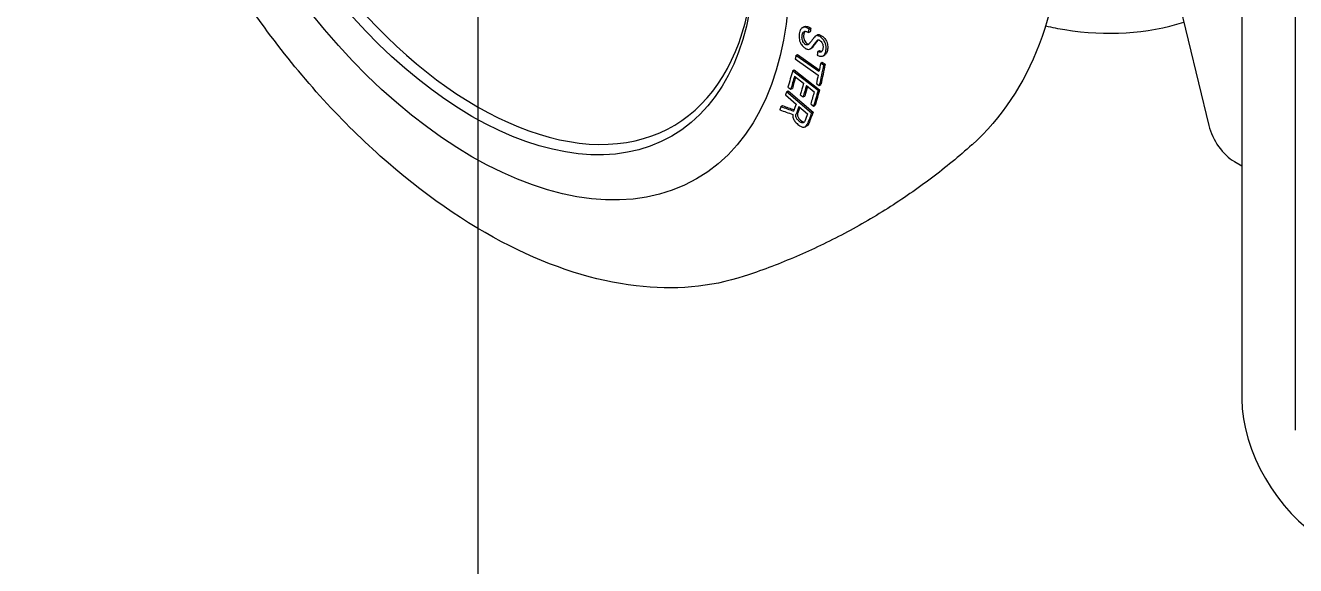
# Model space of a CAD drawing. Header units: millimetres. Extents: x 36 to 2484, y 36 to 1746.
# Drawn here: x 1602.6 to 1769.6, y 1218.1 to 1289.1 of the extents above; entities that cross this region are included whole.
import ezdxf

# ---------------------------------------------------------------- set-up
doc = ezdxf.new("R2010")
doc.units = ezdxf.units.MM
doc.header["$LTSCALE"] = 6
doc.layers.add('가는실선_A4', color=7, linetype='Continuous', lineweight=5)
doc.layers.add('굵은실선_A3', color=7, linetype='Continuous', lineweight=18)
doc.styles.add('치수문자_A3(2.5)', font='')
doc.styles.get('치수문자_A3(2.5)').set_extended_font_data('GulimChe')
doc.dimstyles.new('치수_A3(2.5)', dxfattribs={"dimscale": 6, "dimtxt": 2.5, "dimasz": 2.5, "dimexe": 1.5, "dimexo": 1, "dimgap": 0.5, "dimtad": 1, "dimtoh": 1, "dimdec": 1, "dimrnd": 1e-08, "dimdsep": 46, "dimtxsty": '치수문자_A3(2.5)', "dimcen": 0.09, "dimdle": 10, "dimclrd": 8, "dimclre": 8, "dimclrt": 7, "dimadec": 1, "dimazin": 2, "dimtfac": 0.8, "dimtmove": 0, "dimatfit": 3, "dimfxl": 1, "dimtolj": 1, "dimtzin": 0, "dimlwd": -1, "dimlwe": -1, "dimarcsym": 0})

# ---------------------------------------------------------------- blocks, each defined once
blk = doc.blocks.new('*D25')
at = {"layer": 'Defpoints', "color": 0, "transparency": 16777216}
for p in [(1559.17, 1344.63), (1559.17, 869.63), (1662.12, 869.63)]:
    blk.add_point(p, dxfattribs=at)
at = {"layer": '가는실선_A4', "color": 8, "transparency": 16777216}
for p, q in [((1565.17, 1344.63), (1671.12, 1344.63)), ((1662.12, 1329.63), (1662.12, 884.63)), ((1565.17, 869.63), (1671.12, 869.63))]:
    blk.add_line(p, q, dxfattribs=at)
for points in [[(1659.62, 1329.63), (1664.62, 1329.63), (1662.12, 1344.63)], [(1659.62, 884.63), (1664.62, 884.63), (1662.12, 869.63)]]:
    blk.add_solid(points, dxfattribs=at)
at = {"layer": '가는실선_A4', "color": 7, "transparency": 16777216, "insert": (1651.42, 1107.13), "char_height": 15, "attachment_point": 5, "rotation": 90, "style": '치수문자_A3(2.5)'}
blk.add_mtext('\\A1;475', dxfattribs=at)

msp = doc.modelspace()

# ---------------------------------------------------------------- linework, layer by layer
at = {"layer": '굵은실선_A3'}
for p, q in [((1762.531, 1378.773), (1762.531, 1239.969)), ((1769.602, 1235.886), (1769.602, 1374.691)), ((1737.782, 1360.402), (1758.202, 1275.971)), ((1704.762, 1288.809), (1704.975, 1288.932)), ((1705.596, 1288.164), (1705.809, 1288.287)), ((1705.66, 1288.641), (1705.873, 1288.764)), ((1706.514, 1287.729), (1706.727, 1287.852)), ((1705.813, 1286.034), (1706.026, 1286.157)), ((1705.963, 1286.177), (1706.176, 1286.3)), ((1706.567, 1286.964), (1706.78, 1287.087)), ((1706.791, 1285.698), (1707.004, 1285.821)), ((1703.84, 1284.729), (1706.854, 1282.596)), ((1703.934, 1285.182), (1704.146, 1285.305)), ((1706.948, 1283.049), (1703.934, 1285.182)), ((1704.146, 1285.305), (1706.997, 1283.288)), ((1707.18, 1284.172), (1707.393, 1284.295)), ((1707.557, 1283.906), (1707.18, 1284.172)), ((1707.393, 1284.295), (1707.77, 1284.029)), ((1707.511, 1285.129), (1707.724, 1285.252)), ((1707.557, 1283.906), (1707.77, 1284.029)), ((1703.489, 1283.149), (1703.701, 1283.272)), ((1706.829, 1280.542), (1703.489, 1283.149)), ((1703.701, 1283.272), (1707.042, 1280.665)), ((1703.737, 1282.431), (1704.928, 1281.501)), ((1702.878, 1281.008), (1703.249, 1280.719)), ((1703.249, 1280.719), (1703.462, 1280.841)), ((1705.299, 1281.211), (1706.335, 1280.403)), ((1706.625, 1281.472), (1707.001, 1281.205)), ((1706.829, 1280.542), (1707.042, 1280.665)), ((1707.001, 1281.205), (1707.214, 1281.328)), ((1702.541, 1279.976), (1703.958, 1278.76)), ((1702.693, 1280.377), (1702.906, 1280.5)), ((1705.967, 1277.568), (1702.693, 1280.377)), ((1702.906, 1280.5), (1706.18, 1277.691)), ((1704.498, 1279.992), (1704.869, 1279.703)), ((1704.869, 1279.703), (1705.082, 1279.826)), ((1701.962, 1278.442), (1702.174, 1278.565)), ((1704.321, 1278.448), (1705.451, 1277.479)), ((1705.873, 1278.784), (1706.244, 1278.494)), ((1705.967, 1277.568), (1706.18, 1277.691)), ((1706.244, 1278.494), (1706.457, 1278.617)), ((1705.181, 1275.807), (1705.394, 1275.93)), ((1761.565, 1271.208), (1762.531, 1270.65))]:
    msp.add_line(p, q, dxfattribs=at)
for major_axis in [(-29.5, 51.095), (-26.25, 45.466)]:
    msp.add_ellipse((1661.348, 1320.024), major_axis=major_axis, ratio=0.5773503, dxfattribs=at)
for centre, major_axis, ratio, start_param, end_param in [((1662.054, 1320.432), (-25.724, 44.555), 0.5773503, 5.4515554, 10.2564079), ((4568.138, -3067.411), (-2861.643, 4355.128), 0.008748, 6.2809693, 6.2871286), ((4568.351, -3067.289), (-2861.644, 4355.129), 0.008748, 6.2809693, 6.2826797), ((2237.174, 1588.975), (-476.417, -579.142), 0.4447884, 5.5801306, 5.5822274), ((2241.456, 1590.964), (479.926, 583.407), 0.4447884, 2.4385568, 2.4435643), ((2241.669, 1591.086), (-479.926, -583.407), 0.4447884, 5.5801494, 5.585157), ((2200.974, 1569.51), (-472.093, -522.207), 0.3983719, 5.6001598, 5.604669), ((2205.383, 1571.551), (475.923, 526.443), 0.3983719, 2.4594792, 2.4630576), ((2205.596, 1571.674), (-475.923, -526.443), 0.3983719, 5.6015653, 5.6046502), ((2237.174, 1588.976), (-476.418, -579.142), 0.4447884, 5.5830747, 5.5851758), ((2219.518, 1578.094), (-488.198, -540.021), 0.3983719, 5.6011037, 5.6041763), ((2223.929, 1580.137), (492.03, 544.26), 0.3983719, 2.4595206, 2.4625693), ((2224.142, 1580.26), (-492.03, -544.26), 0.3983719, 5.6015906, 5.604162), ((2240.672, 1587.894), (506.574, 560.349), 0.3983719, 2.4587153, 2.4627346), ((2240.884, 1588.017), (-506.574, -560.349), 0.3983719, 5.6003079, 5.6043273), ((2236.25, 1585.845), (-502.733, -556.1), 0.3983719, 5.6011393, 5.6043425), ((3653.629, 2561.247), (2972.528, 347.748), 0.4886088, 3.9403753, 3.9411441), ((3849.412, 2696.993), (-3279.956, -342.398), 0.4992028, 0.8060929, 0.8067578), ((3849.625, 2697.116), (3279.956, 342.398), 0.4992028, 3.9476856, 3.9482915), ((2217.4, 1574.706), (-511.407, -515.944), 0.3487012, 5.6181416, 5.6201204), ((2221.801, 1576.725), (515.427, 519.999), 0.3487012, 2.4765596, 2.4787881), ((2222.014, 1576.848), (-515.427, -519.999), 0.3487012, 5.6186512, 5.6203807), ((2235.48, 1583.001), (-527.92, -532.603), 0.3487012, 5.6181844, 5.6202461), ((2239.94, 1585.054), (531.998, 536.717), 0.3487012, 2.4757619, 2.4788306), ((2240.153, 1585.177), (-531.998, -536.717), 0.3487012, 5.6173545, 5.6204233), ((1761.565, 1275.29), (-2.5, 4.33), 0.5773503, 1.0992633, 2.3561945), ((1773.138, 1233.845), (7.5, -12.99), 0.5773503, 3.9269908, 5.4977871)]:
    msp.add_ellipse(centre, major_axis=major_axis, ratio=ratio, start_param=start_param, end_param=end_param, dxfattribs=at)
for points, knots in [([(1697.136, 1256.135), (1692.705, 1254.673), (1687.865, 1254.278), (1677.462, 1255.505), (1671.863, 1257.314), (1660.51, 1263.04), (1654.757, 1267.06), (1643.841, 1276.82), (1638.68, 1282.561), (1629.454, 1295.153), (1625.385, 1301.996), (1618.709, 1316.133), (1616.103, 1323.425), (1612.623, 1337.794), (1611.755, 1344.869), (1611.942, 1358.133), (1612.999, 1364.326), (1617.08, 1374.982), (1620.047, 1379.51), (1623.905, 1382.956), (1623.908, 1382.959), (1623.912, 1382.962)], [4.0464087, 4.0464087, 4.0464087, 4.0464087, 4.3337544, 4.3337544, 4.649286, 4.649286, 4.9801187, 4.9801187, 5.3108723, 5.3108723, 5.6399273, 5.6399273, 5.9688599, 5.9688599, 6.299326, 6.299326, 6.6306331, 6.6306331, 6.9488756, 6.9488756, 6.9491656, 6.9491656, 6.9491656, 6.9491656]), ([(1719.52, 1363.821), (1723.065, 1358.585), (1726.237, 1353.022), (1732.271, 1340.245), (1734.877, 1332.953), (1738.357, 1318.584), (1739.224, 1311.509), (1739.037, 1298.245), (1737.981, 1292.052), (1733.9, 1281.396), (1730.933, 1276.868), (1727.075, 1273.422), (1727.071, 1273.419), (1727.068, 1273.416)], [2.2325812, 2.2325812, 2.2325812, 2.2325812, 2.4983347, 2.4983347, 2.8272672, 2.8272672, 3.1577334, 3.1577334, 3.4890405, 3.4890405, 3.8072829, 3.8072829, 3.807573, 3.807573, 3.807573, 3.807573]), ([(1705.66, 1288.641), (1705.567, 1288.7), (1705.473, 1288.752), (1705.38, 1288.793), (1705.297, 1288.829), (1705.215, 1288.856), (1705.136, 1288.87), (1705.035, 1288.888), (1704.944, 1288.884), (1704.862, 1288.855)], [-0.11006772, -0.11006772, -0.11006772, -0.11006772, -0.07351341, -0.07351341, -0.07351341, -0.04110337, -0.04110337, -0.04110337, 0, 0, 0, 0]), ([(1705.075, 1288.978), (1705.156, 1289.006), (1705.248, 1289.011), (1705.347, 1288.993), (1705.427, 1288.979), (1705.51, 1288.952), (1705.593, 1288.916), (1705.686, 1288.875), (1705.78, 1288.823), (1705.873, 1288.764)], [0, 0, 0, 0, 0.04090161, 0.04090161, 0.04090161, 0.07356222, 0.07356222, 0.07356222, 0.11006343, 0.11006343, 0.11006343, 0.11006343]), ([(1736.745, 1289.044), (1737.589, 1288.858), (1738.431, 1288.697), (1744.722, 1287.696), (1750.06, 1287.982), (1754.919, 1289.546)], [8.15307897, 8.15307897, 8.15307897, 8.15307897, 8.20142944, 8.20142944, 8.51566358, 8.51566358, 8.51566358, 8.51566358]), ([(1704.36, 1288.026), (1704.345, 1287.912), (1704.335, 1287.791), (1704.335, 1287.64), (1704.336, 1287.612), (1704.341, 1287.478), (1704.352, 1287.366), (1704.38, 1287.231), (1704.385, 1287.209), (1704.42, 1287.064), (1704.464, 1286.94), (1704.527, 1286.818)], [-0.14411741, -0.14411741, -0.14411741, -0.14411741, -0.0984945, -0.0984945, -0.08824321, -0.08824321, -0.04940168, -0.04940168, -0.04181436, -0.04181436, 0, 0, 0, 0]), ([(1704.862, 1288.855), (1704.793, 1288.831), (1704.731, 1288.795), (1704.676, 1288.749), (1704.619, 1288.701), (1704.571, 1288.642), (1704.531, 1288.575), (1704.489, 1288.506), (1704.456, 1288.429), (1704.429, 1288.346), (1704.397, 1288.246), (1704.375, 1288.137), (1704.36, 1288.026)], [-0.15218312, -0.15218312, -0.15218312, -0.15218312, -0.11756273, -0.11756273, -0.11756273, -0.08159992, -0.08159992, -0.08159992, -0.04459048, -0.04459048, -0.04459048, 0, 0, 0, 0]), ([(1704.854, 1286.993), (1704.824, 1287.05), (1704.801, 1287.108), (1704.782, 1287.166), (1704.762, 1287.229), (1704.748, 1287.291), (1704.738, 1287.352), (1704.729, 1287.413), (1704.725, 1287.472), (1704.724, 1287.531), (1704.723, 1287.611), (1704.728, 1287.689), (1704.738, 1287.762)], [-0.091010987, -0.091010987, -0.091010987, -0.091010987, -0.071405722, -0.071405722, -0.071405722, -0.050221503, -0.050221503, -0.050221503, -0.029150691, -0.029150691, -0.029150691, 0, 0, 0, 0]), ([(1704.738, 1287.762), (1704.75, 1287.854), (1704.769, 1287.944), (1704.797, 1288.025), (1704.82, 1288.094), (1704.852, 1288.158), (1704.893, 1288.211), (1704.935, 1288.265), (1704.987, 1288.306), (1705.052, 1288.329)], [-0.10084922, -0.10084922, -0.10084922, -0.10084922, -0.06401204, -0.06401204, -0.06401204, -0.032572, -0.032572, -0.032572, 0, 0, 0, 0]), ([(1704.951, 1287.885), (1704.941, 1287.811), (1704.936, 1287.733), (1704.937, 1287.651), (1704.938, 1287.594), (1704.942, 1287.535), (1704.951, 1287.475), (1704.96, 1287.415), (1704.975, 1287.352), (1704.995, 1287.289), (1705.014, 1287.231), (1705.037, 1287.173), (1705.067, 1287.116)], [0, 0, 0, 0, 0.029448239, 0.029448239, 0.029448239, 0.050192851, 0.050192851, 0.050192851, 0.071428906, 0.071428906, 0.071428906, 0.091012031, 0.091012031, 0.091012031, 0.091012031]), ([(1705.112, 1288.342), (1705.11, 1288.339), (1705.107, 1288.336), (1705.105, 1288.333), (1705.064, 1288.28), (1705.033, 1288.217), (1705.01, 1288.148), (1704.982, 1288.067), (1704.963, 1287.977), (1704.951, 1287.885)], [0.030950459, 0.030950459, 0.030950459, 0.030950459, 0.03271207, 0.03271207, 0.03271207, 0.06404184, 0.06404184, 0.06404184, 0.100852307, 0.100852307, 0.100852307, 0.100852307]), ([(1705.052, 1288.329), (1705.084, 1288.34), (1705.118, 1288.344), (1705.155, 1288.343), (1705.195, 1288.341), (1705.237, 1288.333), (1705.28, 1288.32), (1705.324, 1288.306), (1705.37, 1288.288), (1705.416, 1288.265), (1705.476, 1288.236), (1705.537, 1288.201), (1705.596, 1288.164)], [-0.073418956, -0.073418956, -0.073418956, -0.073418956, -0.05775901, -0.05775901, -0.05775901, -0.040767973, -0.040767973, -0.040767973, -0.023154968, -0.023154968, -0.023154968, 0, 0, 0, 0]), ([(1706.367, 1287.584), (1706.338, 1287.548), (1706.307, 1287.509), (1706.257, 1287.445), (1706.236, 1287.419), (1706.181, 1287.348), (1706.145, 1287.302), (1706.081, 1287.22), (1706.053, 1287.184), (1706.026, 1287.149)], [-0.085432764, -0.085432764, -0.085432764, -0.085432764, -0.063369478, -0.063369478, -0.048076048, -0.048076048, -0.020943442, -0.020943442, 0, 0, 0, 0]), ([(1707.092, 1287.642), (1707, 1287.7), (1706.906, 1287.746), (1706.773, 1287.777), (1706.733, 1287.782), (1706.656, 1287.78), (1706.62, 1287.773), (1706.586, 1287.761)], [-0.070294314, -0.070294314, -0.070294314, -0.070294314, -0.03373693, -0.03373693, -0.016898533, -0.016898533, 0, 0, 0, 0]), ([(1706.799, 1287.884), (1706.833, 1287.896), (1706.869, 1287.903), (1706.946, 1287.904), (1706.986, 1287.9), (1707.119, 1287.869), (1707.213, 1287.823), (1707.305, 1287.765)], [0, 0, 0, 0, 0.016898533, 0.016898533, 0.03373693, 0.03373693, 0.070294314, 0.070294314, 0.070294314, 0.070294314]), ([(1706.817, 1287.21), (1706.833, 1287.215), (1706.85, 1287.217), (1706.868, 1287.216), (1706.888, 1287.215), (1706.909, 1287.211), (1706.93, 1287.204), (1706.956, 1287.196), (1706.983, 1287.185), (1707.01, 1287.171), (1707.037, 1287.158), (1707.063, 1287.142), (1707.088, 1287.126)], [-0.03662174, -0.03662174, -0.03662174, -0.03662174, -0.028838336, -0.028838336, -0.028838336, -0.020366455, -0.020366455, -0.020366455, -0.010072415, -0.010072415, -0.010072415, 0, 0, 0, 0]), ([(1707.715, 1286.933), (1707.674, 1287.011), (1707.629, 1287.088), (1707.531, 1287.232), (1707.479, 1287.298), (1707.321, 1287.474), (1707.21, 1287.567), (1707.092, 1287.642)], [-0.098771907, -0.098771907, -0.098771907, -0.098771907, -0.071901058, -0.071901058, -0.046511831, -0.046511831, 0, 0, 0, 0]), ([(1707.305, 1287.765), (1707.423, 1287.69), (1707.534, 1287.597), (1707.692, 1287.422), (1707.744, 1287.355), (1707.842, 1287.211), (1707.887, 1287.134), (1707.928, 1287.056)], [0, 0, 0, 0, 0.046488226, 0.046488226, 0.071848727, 0.071848727, 0.098771025, 0.098771025, 0.098771025, 0.098771025]), ([(1704.527, 1286.818), (1704.567, 1286.741), (1704.612, 1286.666), (1704.662, 1286.593), (1704.709, 1286.524), (1704.761, 1286.458), (1704.817, 1286.396), (1704.926, 1286.275), (1705.046, 1286.176), (1705.171, 1286.097)], [-0.10128661, -0.10128661, -0.10128661, -0.10128661, -0.07490087, -0.07490087, -0.07490087, -0.04964135, -0.04964135, -0.04964135, 0, 0, 0, 0]), ([(1705.153, 1286.624), (1705.126, 1286.641), (1705.1, 1286.662), (1705.047, 1286.71), (1705.022, 1286.738), (1704.942, 1286.836), (1704.894, 1286.915), (1704.854, 1286.993)], [-0.048744182, -0.048744182, -0.048744182, -0.048744182, -0.038019527, -0.038019527, -0.026643653, -0.026643653, 0, 0, 0, 0]), ([(1705.067, 1287.116), (1705.107, 1287.038), (1705.155, 1286.959), (1705.235, 1286.86), (1705.26, 1286.833), (1705.313, 1286.785), (1705.339, 1286.764), (1705.366, 1286.747)], [0, 0, 0, 0, 0.026643653, 0.026643653, 0.038019527, 0.038019527, 0.048744182, 0.048744182, 0.048744182, 0.048744182]), ([(1705.47, 1286.557), (1705.448, 1286.549), (1705.424, 1286.544), (1705.399, 1286.543), (1705.375, 1286.542), (1705.349, 1286.544), (1705.323, 1286.55), (1705.267, 1286.562), (1705.21, 1286.588), (1705.153, 1286.624)], [-0.044437156, -0.044437156, -0.044437156, -0.044437156, -0.033317449, -0.033317449, -0.033317449, -0.022536187, -0.022536187, -0.022536187, 0, 0, 0, 0]), ([(1705.171, 1286.097), (1705.22, 1286.066), (1705.269, 1286.039), (1705.319, 1286.019), (1705.366, 1285.999), (1705.413, 1285.984), (1705.459, 1285.975), (1705.556, 1285.957), (1705.644, 1285.966), (1705.722, 1285.993)], [-0.077721691, -0.077721691, -0.077721691, -0.077721691, -0.058395407, -0.058395407, -0.058395407, -0.039580148, -0.039580148, -0.039580148, 0, 0, 0, 0]), ([(1705.366, 1286.747), (1705.422, 1286.711), (1705.479, 1286.685), (1705.533, 1286.673), (1705.56, 1286.667), (1705.586, 1286.665), (1705.611, 1286.666), (1705.618, 1286.666), (1705.624, 1286.667), (1705.631, 1286.668)], [0, 0, 0, 0, 0.022228895, 0.022228895, 0.022228895, 0.033153039, 0.033153039, 0.033153039, 0.036106705, 0.036106705, 0.036106705, 0.036106705]), ([(1705.714, 1286.763), (1705.687, 1286.728), (1705.657, 1286.693), (1705.625, 1286.662), (1705.613, 1286.65), (1705.601, 1286.639), (1705.588, 1286.628), (1705.554, 1286.599), (1705.514, 1286.572), (1705.47, 1286.557)], [-0.050927962, -0.050927962, -0.050927962, -0.050927962, -0.029788707, -0.029788707, -0.029788707, -0.021859854, -0.021859854, -0.021859854, 0, 0, 0, 0]), ([(1706.026, 1287.149), (1705.979, 1287.087), (1705.93, 1287.024), (1705.873, 1286.953), (1705.865, 1286.942), (1705.823, 1286.89), (1705.788, 1286.848), (1705.74, 1286.792), (1705.727, 1286.777), (1705.714, 1286.763)], [-0.077303397, -0.077303397, -0.077303397, -0.077303397, -0.040751684, -0.040751684, -0.034267659, -0.034267659, -0.009298236, -0.009298236, 0, 0, 0, 0]), ([(1705.722, 1285.993), (1705.773, 1286.011), (1705.82, 1286.035), (1705.862, 1286.067), (1705.901, 1286.097), (1705.935, 1286.134), (1705.963, 1286.177)], [-0.049608326, -0.049608326, -0.049608326, -0.049608326, -0.023979386, -0.023979386, -0.023979386, 0, 0, 0, 0]), ([(1705.963, 1286.177), (1706.053, 1286.292), (1706.143, 1286.409), (1706.25, 1286.548), (1706.267, 1286.57), (1706.378, 1286.715), (1706.473, 1286.84), (1706.567, 1286.964)], [-0.15538511, -0.15538511, -0.15538511, -0.15538511, -0.08630191, -0.08630191, -0.07303678, -0.07303678, 0, 0, 0, 0]), ([(1706.176, 1286.3), (1706.148, 1286.257), (1706.115, 1286.22), (1706.075, 1286.191), (1706.06, 1286.178), (1706.043, 1286.167), (1706.026, 1286.157)], [0, 0, 0, 0, 0.023921849, 0.023921849, 0.023921849, 0.033627888, 0.033627888, 0.033627888, 0.033627888]), ([(1706.78, 1287.087), (1706.688, 1286.965), (1706.595, 1286.843), (1706.413, 1286.606), (1706.323, 1286.489), (1706.214, 1286.349), (1706.195, 1286.324), (1706.176, 1286.3)], [0, 0, 0, 0, 0.07163829, 0.07163829, 0.14068874, 0.14068874, 0.15538601, 0.15538601, 0.15538601, 0.15538601]), ([(1706.567, 1286.964), (1706.605, 1287.022), (1706.65, 1287.081), (1706.733, 1287.164), (1706.774, 1287.195), (1706.817, 1287.21)], [-0.050009021, -0.050009021, -0.050009021, -0.050009021, -0.021536847, -0.021536847, 0, 0, 0, 0]), ([(1707.214, 1285.609), (1707.184, 1285.598), (1707.153, 1285.592), (1707.119, 1285.59), (1707.086, 1285.589), (1707.052, 1285.592), (1707.017, 1285.599), (1706.943, 1285.615), (1706.867, 1285.649), (1706.791, 1285.698)], [-0.059309873, -0.059309873, -0.059309873, -0.059309873, -0.04445241, -0.04445241, -0.04445241, -0.030060337, -0.030060337, -0.030060337, 0, 0, 0, 0]), ([(1707.004, 1285.821), (1707.078, 1285.773), (1707.153, 1285.739), (1707.225, 1285.723), (1707.261, 1285.715), (1707.296, 1285.712), (1707.33, 1285.713), (1707.337, 1285.714), (1707.344, 1285.714), (1707.351, 1285.715)], [0, 0, 0, 0, 0.029384085, 0.029384085, 0.029384085, 0.044090241, 0.044090241, 0.044090241, 0.047209732, 0.047209732, 0.047209732, 0.047209732]), ([(1707.088, 1287.126), (1707.118, 1287.108), (1707.147, 1287.086), (1707.175, 1287.062), (1707.203, 1287.038), (1707.229, 1287.011), (1707.254, 1286.982), (1707.308, 1286.921), (1707.353, 1286.852), (1707.39, 1286.779)], [-0.047936317, -0.047936317, -0.047936317, -0.047936317, -0.036261186, -0.036261186, -0.036261186, -0.02472921, -0.02472921, -0.02472921, 0, 0, 0, 0]), ([(1707.471, 1286.075), (1707.461, 1286), (1707.446, 1285.926), (1707.423, 1285.86), (1707.404, 1285.803), (1707.378, 1285.751), (1707.345, 1285.708), (1707.31, 1285.662), (1707.267, 1285.628), (1707.214, 1285.609)], [-0.082815257, -0.082815257, -0.082815257, -0.082815257, -0.052734654, -0.052734654, -0.052734654, -0.027011091, -0.027011091, -0.027011091, 0, 0, 0, 0]), ([(1707.39, 1286.779), (1707.415, 1286.732), (1707.433, 1286.683), (1707.447, 1286.635), (1707.463, 1286.579), (1707.473, 1286.523), (1707.479, 1286.47), (1707.485, 1286.423), (1707.487, 1286.376), (1707.488, 1286.33), (1707.488, 1286.26), (1707.484, 1286.192), (1707.477, 1286.128), (1707.475, 1286.11), (1707.473, 1286.092), (1707.471, 1286.075)], [-0.083031216, -0.083031216, -0.083031216, -0.083031216, -0.066832434, -0.066832434, -0.066832434, -0.047985514, -0.047985514, -0.047985514, -0.031553831, -0.031553831, -0.031553831, -0.00700456, -0.00700456, -0.00700456, 0, 0, 0, 0]), ([(1707.428, 1285.09), (1707.49, 1285.112), (1707.545, 1285.145), (1707.644, 1285.232), (1707.687, 1285.287), (1707.759, 1285.411), (1707.789, 1285.482), (1707.843, 1285.653), (1707.863, 1285.757), (1707.877, 1285.862)], [-0.13953378, -0.13953378, -0.13953378, -0.13953378, -0.10844824, -0.10844824, -0.07566333, -0.07566333, -0.04220187, -0.04220187, 0, 0, 0, 0]), ([(1707.877, 1285.862), (1707.888, 1285.944), (1707.895, 1286.027), (1707.896, 1286.112), (1707.898, 1286.208), (1707.894, 1286.305), (1707.88, 1286.403), (1707.873, 1286.455), (1707.864, 1286.507), (1707.852, 1286.558), (1707.823, 1286.683), (1707.779, 1286.809), (1707.715, 1286.933)], [-0.12321916, -0.12321916, -0.12321916, -0.12321916, -0.09369855, -0.09369855, -0.09369855, -0.06014822, -0.06014822, -0.06014822, -0.04252645, -0.04252645, -0.04252645, 0, 0, 0, 0]), ([(1708.09, 1285.985), (1708.076, 1285.875), (1708.054, 1285.767), (1707.998, 1285.597), (1707.97, 1285.531), (1707.9, 1285.41), (1707.857, 1285.355), (1707.78, 1285.288), (1707.753, 1285.268), (1707.724, 1285.252)], [0, 0, 0, 0, 0.04412094, 0.04412094, 0.07556893, 0.07556893, 0.10852914, 0.10852914, 0.12478667, 0.12478667, 0.12478667, 0.12478667]), ([(1707.928, 1287.056), (1707.992, 1286.931), (1708.037, 1286.804), (1708.066, 1286.679), (1708.091, 1286.57), (1708.104, 1286.46), (1708.108, 1286.353), (1708.112, 1286.267), (1708.109, 1286.182), (1708.102, 1286.098), (1708.099, 1286.06), (1708.095, 1286.023), (1708.09, 1285.985)], [0, 0, 0, 0, 0.04280772, 0.04280772, 0.04280772, 0.08006466, 0.08006466, 0.08006466, 0.10981355, 0.10981355, 0.10981355, 0.12327238, 0.12327238, 0.12327238, 0.12327238]), ([(1706.729, 1285.221), (1706.791, 1285.182), (1706.853, 1285.149), (1706.915, 1285.123), (1706.976, 1285.097), (1707.036, 1285.079), (1707.094, 1285.068), (1707.217, 1285.045), (1707.328, 1285.056), (1707.428, 1285.09)], [-0.098666187, -0.098666187, -0.098666187, -0.098666187, -0.074172852, -0.074172852, -0.074172852, -0.050299493, -0.050299493, -0.050299493, 0, 0, 0, 0]), ([(1703.527, 1277.42), (1703.513, 1277.342), (1703.506, 1277.257), (1703.521, 1277.09), (1703.538, 1277.009), (1703.569, 1276.926)], [-0.060849586, -0.060849586, -0.060849586, -0.060849586, -0.028128407, -0.028128407, 0, 0, 0, 0]), ([(1703.955, 1277.009), (1703.926, 1277.086), (1703.909, 1277.159), (1703.905, 1277.229), (1703.901, 1277.301), (1703.911, 1277.364), (1703.932, 1277.419)], [-0.052117571, -0.052117571, -0.052117571, -0.052117571, -0.026299472, -0.026299472, -0.026299472, 0, 0, 0, 0]), ([(1704.145, 1277.542), (1704.124, 1277.486), (1704.114, 1277.424), (1704.118, 1277.352), (1704.122, 1277.282), (1704.139, 1277.209), (1704.168, 1277.132)], [0, 0, 0, 0, 0.026290006, 0.026290006, 0.026290006, 0.052117625, 0.052117625, 0.052117625, 0.052117625]), ([(1703.569, 1276.926), (1703.596, 1276.853), (1703.629, 1276.781), (1703.668, 1276.71), (1703.707, 1276.637), (1703.752, 1276.568), (1703.801, 1276.501), (1703.911, 1276.352), (1704.039, 1276.222), (1704.172, 1276.107)], [-0.10497215, -0.10497215, -0.10497215, -0.10497215, -0.08023184, -0.08023184, -0.08023184, -0.05525241, -0.05525241, -0.05525241, 0, 0, 0, 0]), ([(1704.33, 1276.526), (1704.274, 1276.573), (1704.219, 1276.626), (1704.167, 1276.682), (1704.124, 1276.729), (1704.082, 1276.781), (1704.045, 1276.835), (1704.008, 1276.892), (1703.977, 1276.95), (1703.955, 1277.009)], [-0.063033858, -0.063033858, -0.063033858, -0.063033858, -0.039979712, -0.039979712, -0.039979712, -0.020253975, -0.020253975, -0.020253975, 0, 0, 0, 0]), ([(1704.168, 1277.132), (1704.19, 1277.073), (1704.221, 1277.015), (1704.258, 1276.959), (1704.295, 1276.904), (1704.336, 1276.852), (1704.381, 1276.804), (1704.432, 1276.748), (1704.487, 1276.696), (1704.543, 1276.649)], [0, 0, 0, 0, 0.02021301, 0.02021301, 0.02021301, 0.040008306, 0.040008306, 0.040008306, 0.063033324, 0.063033324, 0.063033324, 0.063033324]), ([(1704.172, 1276.107), (1704.25, 1276.041), (1704.33, 1275.979), (1704.41, 1275.927), (1704.484, 1275.879), (1704.558, 1275.838), (1704.632, 1275.807), (1704.743, 1275.761), (1704.849, 1275.74), (1704.947, 1275.744)], [-0.10536182, -0.10536182, -0.10536182, -0.10536182, -0.07330713, -0.07330713, -0.07330713, -0.04412657, -0.04412657, -0.04412657, 0, 0, 0, 0]), ([(1704.803, 1276.303), (1704.769, 1276.302), (1704.734, 1276.306), (1704.697, 1276.314), (1704.659, 1276.323), (1704.621, 1276.337), (1704.582, 1276.355), (1704.522, 1276.384), (1704.461, 1276.423), (1704.402, 1276.468), (1704.377, 1276.486), (1704.354, 1276.506), (1704.33, 1276.526)], [-0.064102993, -0.064102993, -0.064102993, -0.064102993, -0.048966175, -0.048966175, -0.048966175, -0.033697747, -0.033697747, -0.033697747, -0.009754587, -0.009754587, -0.009754587, 0, 0, 0, 0]), ([(1704.543, 1276.649), (1704.613, 1276.588), (1704.687, 1276.535), (1704.761, 1276.495), (1704.77, 1276.49), (1704.779, 1276.486), (1704.788, 1276.481), (1704.828, 1276.462), (1704.868, 1276.448), (1704.906, 1276.438), (1704.945, 1276.429), (1704.981, 1276.425), (1705.016, 1276.426)], [0, 0, 0, 0, 0.029223325, 0.029223325, 0.029223325, 0.032772051, 0.032772051, 0.032772051, 0.048496692, 0.048496692, 0.048496692, 0.064100858, 0.064100858, 0.064100858, 0.064100858]), ([(1705.082, 1276.504), (1705.058, 1276.442), (1705.024, 1276.392), (1704.976, 1276.357), (1704.928, 1276.323), (1704.869, 1276.306), (1704.803, 1276.303)], [-0.058814598, -0.058814598, -0.058814598, -0.058814598, -0.029393736, -0.029393736, -0.029393736, 0, 0, 0, 0]), ([(1704.947, 1275.744), (1705.002, 1275.746), (1705.054, 1275.755), (1705.102, 1275.771), (1705.149, 1275.787), (1705.192, 1275.81), (1705.231, 1275.84), (1705.313, 1275.904), (1705.372, 1275.996), (1705.413, 1276.105)], [-0.1003567, -0.1003567, -0.1003567, -0.1003567, -0.07591539, -0.07591539, -0.07591539, -0.05170747, -0.05170747, -0.05170747, 0, 0, 0, 0]), ([(1705.626, 1276.228), (1705.585, 1276.119), (1705.526, 1276.027), (1705.444, 1275.963), (1705.428, 1275.951), (1705.411, 1275.94), (1705.394, 1275.93)], [0, 0, 0, 0, 0.051663885, 0.051663885, 0.051663885, 0.061588664, 0.061588664, 0.061588664, 0.061588664]), ([(1727.068, 1273.416), (1725.371, 1271.902), (1723.593, 1270.439), (1719.894, 1267.643), (1717.974, 1266.31), (1714.019, 1263.804), (1711.985, 1262.629), (1707.836, 1260.457), (1705.722, 1259.46), (1701.451, 1257.655), (1699.295, 1256.847), (1697.136, 1256.135)], [3.80757296, 3.80757296, 3.80757296, 3.80757296, 3.8553401, 3.8553401, 3.90310725, 3.90310725, 3.95087439, 3.95087439, 3.99864153, 3.99864153, 4.04640867, 4.04640867, 4.04640867, 4.04640867])]:
    msp.add_open_spline(points, degree=3, knots=knots, dxfattribs=at)
for points in [[(1704.975, 1288.932), (1705.006, 1288.95), (1705.039, 1288.965), (1705.075, 1288.978)], [(1706.877, 1287.216), (1706.842, 1287.176), (1706.809, 1287.131), (1706.78, 1287.087)], [(1705.016, 1276.426), (1705.026, 1276.427), (1705.035, 1276.427), (1705.044, 1276.428)]]:
    msp.add_open_spline(points, degree=3, dxfattribs=at)
for points, weights in [([(1705.596, 1288.164), (1705.628, 1288.403), (1705.66, 1288.641)], [1.00070210685, 1.00065907801, 1.00059066057]), ([(1705.873, 1288.764), (1705.841, 1288.525), (1705.809, 1288.287)], [1.00059066057, 1.00065907802, 1.00070210685]), ([(1706.791, 1285.698), (1706.76, 1285.459), (1706.729, 1285.221)], [1.00077910882, 1.00074047276, 1.00067786633]), ([(1703.934, 1285.182), (1703.887, 1284.955), (1703.84, 1284.729)], [1.00104659389, 1.00105989428, 1.00104659389]), ([(1702.693, 1280.377), (1702.617, 1280.176), (1702.541, 1279.976)], [1.00153611046, 1.00160435596, 1.00164602404]), ([(1701.962, 1278.442), (1701.88, 1278.225), (1701.798, 1278.007)], [1.00191989742, 1.00185447628, 1.00175759674])]:
    msp.add_rational_spline(points, weights, degree=2, dxfattribs=at)

# ---------------------------------------------------------------- dimensions: what is measured, and where the dimension line sits
at = {"layer": '가는실선_A4', "color": 8, "true_color": 0x808080}
dim = msp.add_linear_dim(base=(1662.118, 869.627), p1=(1559.168, 1344.627), p2=(1559.168, 869.627), angle=90, dimstyle='치수_A3(2.5)', override={"dimgap": 0.5, "dimtoh": 0, "dimdec": 1, "dimtol": 0, "dimlim": 0, "dimtp": 0, "dimtm": 0, "dimtdec": 2, "dimtofl": 0, "dimatfit": 1}, dxfattribs=at)
dim.commit()
dim.dimension.update_dxf_attribs({"geometry": '*D25', "text_midpoint": (1662.118, 1107.127), "dimtype": 160})

doc.saveas('drawing.dxf')
